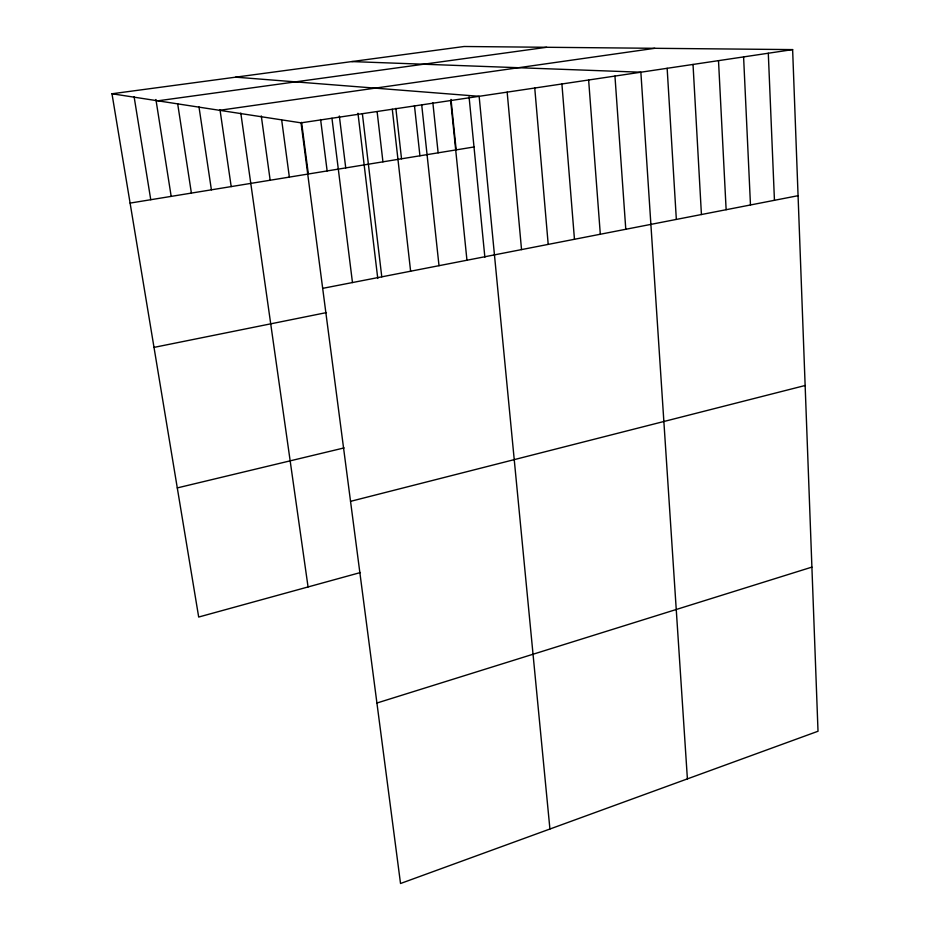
<?xml version="1.0" encoding="UTF-8"?>
<svg xmlns="http://www.w3.org/2000/svg" width="930" height="930" viewBox="0 0 930 930"><rect width="100%" height="100%" fill="white"/><g stroke="black" fill="none" stroke-linecap="round" stroke-linejoin="round"><path stroke-width="1.4" d="M376.917 703.022L811.902 567.114M360.422 572.543L198.683 617.043L111.984 93.767L464.105 46.5L792.627 49.604L818.016 731.247L400.528 883.5L301.029 122.841L111.984 93.767M350.54 501.351L805.136 385.497M177.281 487.913L344.135 447.911M154.008 347.39L326.453 312.596M322.675 288.358L798.068 195.695M130.095 203.089L474.009 146.975M301.029 122.841L792.627 49.604M219.503 110.31L654.801 48.302M157.809 100.824L546.666 47.279M351.784 61.578L640.863 72.215L687.398 778.875M235.697 77.167L479.136 96.313L549.921 829.014M134.094 96.65L150.753 199.718M155.915 99.51L171.178 196.381M177.677 103.765L191.394 193.091M198.985 106.892L211.401 189.825M219.992 109.74L231.198 186.593M240.8 113.053L308.062 586.946M261.284 115.936L270.165 180.234M281.709 120.214L289.358 177.107M301.587 122.341L308.342 174.003M320.606 119.517L327.139 170.934M331.952 118.238L352.47 282.557M339.334 116.006L345.739 167.9M357.969 113.239L377.766 278.454M362.375 113.704L381.777 276.838M377.138 111.844L382.939 161.832M395.855 108.345L401.528 158.798M392.286 109.252L410.618 271.211M414.454 105.578L419.93 155.798M421.709 104.869L439.007 265.689M432.869 102.835L438.135 152.834M451.015 99.417L456.165 149.893M450.655 100.556L466.953 260.237M469.057 96.743L484.867 257.238M507.164 92.14L521.532 249.6M534.75 88.025L548.2 244.404M561.906 83.979L574.461 239.277M588.632 79.992L600.315 234.244M614.951 76.074L625.785 229.28M667.147 68.297L676.342 219.422M693.024 64.449L701.429 214.528M718.506 60.648L726.132 209.715M743.593 56.904L750.475 204.972M768.296 53.231L774.446 200.299"/></g></svg>
